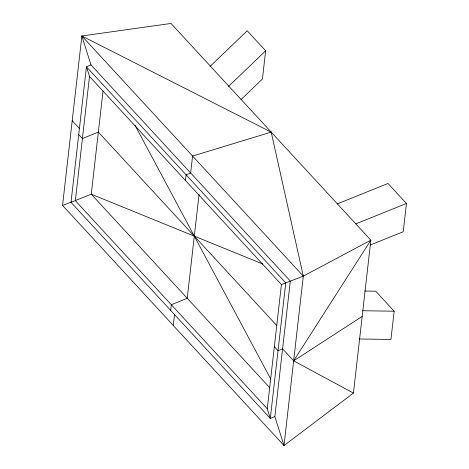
<?xml version="1.0" encoding="UTF-8"?>
<svg xmlns="http://www.w3.org/2000/svg" width="469" height="469" viewBox="0 0 469 469"><rect width="100%" height="100%" fill="white"/><g stroke="black" fill="none" stroke-linecap="round" stroke-linejoin="round"><path stroke-width="0.7" d="M62.559 205.404L81.864 35.984L171.003 23.45L370.856 240.181L353.438 393.086L284.003 445.55L62.559 205.404L71.458 202.028M274.863 416.601L270.314 418.454L71.012 202.321L86.454 66.786L91.004 64.933L290.305 281.066L274.863 416.601L284.003 445.55L303.308 276.13L271.205 132.117L81.864 35.984L91.004 64.933M89.509 76.441L75.351 200.673L267.266 408.792L270.314 418.454L285.756 282.918L86.454 66.786L89.509 76.441L281.418 284.56L267.266 408.792M103.039 90.904L91.267 194.195L269.827 387.828M170.663 310.384L171.308 304.733L187.225 298.255L199.079 194.242M185.46 180.501L186.105 174.849L190.654 172.997L192.583 156.054L271.205 132.117M173.284 325.474L174.568 314.183M210.001 66.492L247.186 30.784L265.636 50.799L262.423 79.032L240.949 99.651M364.724 291.032L375.716 291.202L394.165 311.211L390.947 339.45L359.447 338.976M337.223 203.921L387.986 183.479L406.441 203.487L403.223 231.727L370.059 245.082M228.456 86.501L265.636 50.799M362.168 316.423L293.658 360.837L282.584 348.83L278.035 350.683L274.342 346.679M281.418 284.56L303.308 276.13L370.856 240.181L293.658 360.837L353.438 393.086M355.678 223.936L406.441 203.487M71.012 202.321L91.267 194.195L262.769 264.006M362.666 310.736L394.165 311.211M81.864 35.984L303.308 276.13M276.903 325.715L98.349 132.076L82.427 138.56L78.733 134.55M72.208 120.691L79.431 128.524M135.049 125.352L270.783 379.128"/></g></svg>
